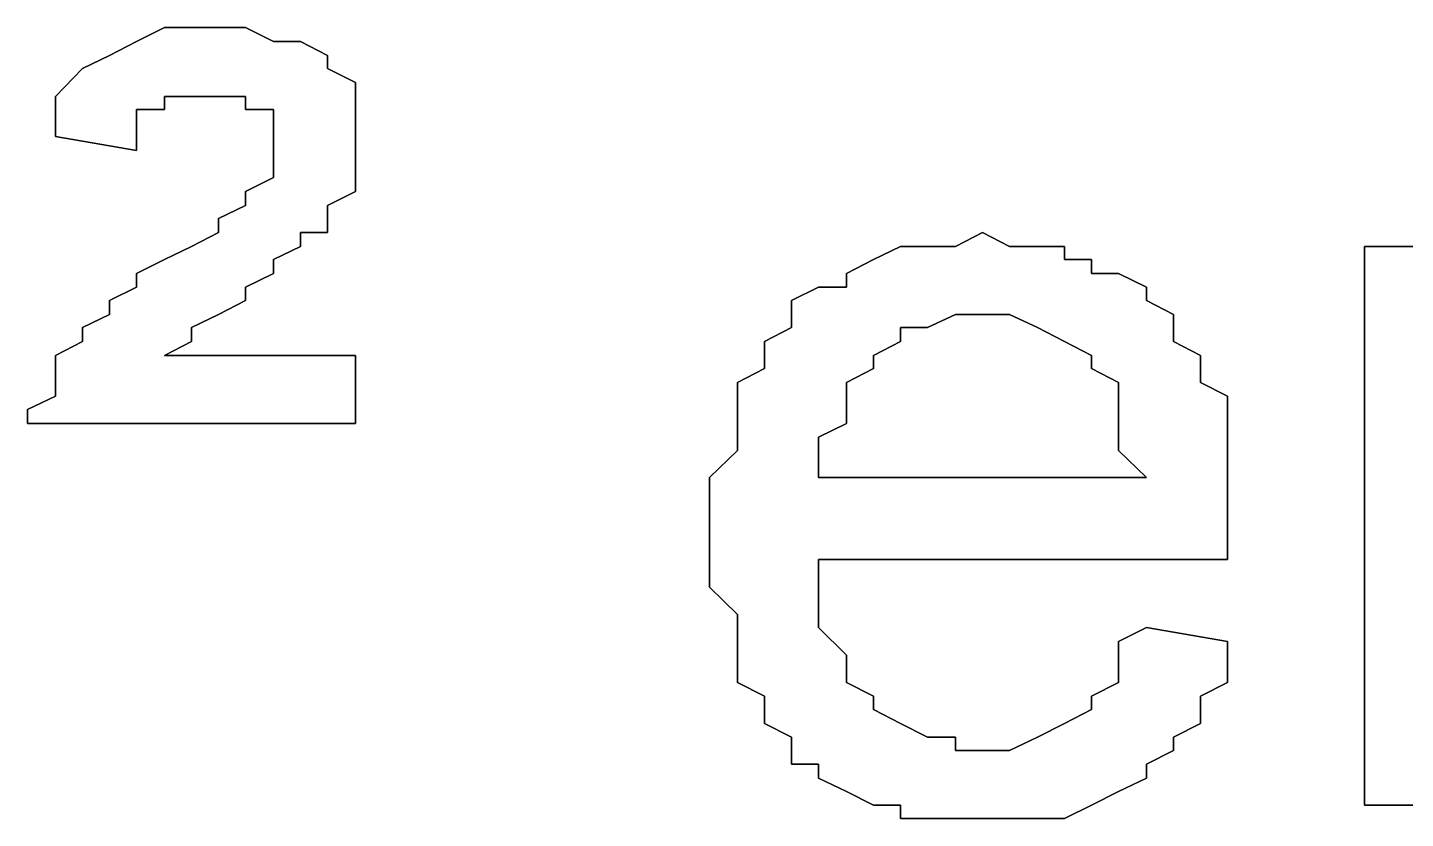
# Model space of a CAD drawing. Header units: metres. Extents: x 2.9 to 42.8, y 1.7 to 28.7.
# Drawn here: x 39.5005 to 39.6787, y 23.0135 to 23.1158 of the extents above; entities that cross this region are included whole.
import ezdxf

# ---------------------------------------------------------------- set-up
doc = ezdxf.new("R2010")
doc.units = ezdxf.units.M
doc.layers.add('GRIS', color=8, linetype='Continuous')

msp = doc.modelspace()

# ---------------------------------------------------------------- linework, layer by layer
at = {"layer": 'GRIS', "lineweight": -3}
for points in [[(39.5182, 23.1158), (39.5146, 23.114), (39.5182, 23.1158)], [(39.5217, 23.1158), (39.5182, 23.1158), (39.5217, 23.1158)], [(39.5252, 23.1158), (39.5217, 23.1158), (39.5252, 23.1158)], [(39.5287, 23.1158), (39.5252, 23.1158), (39.5287, 23.1158)], [(39.5323, 23.114), (39.5287, 23.1158), (39.5323, 23.114)], [(39.5146, 23.114), (39.5111, 23.1122), (39.5146, 23.114)], [(39.5358, 23.114), (39.5323, 23.114), (39.5358, 23.114)], [(39.5393, 23.1122), (39.5358, 23.114), (39.5393, 23.1122)], [(39.5111, 23.1122), (39.5076, 23.1105), (39.5111, 23.1122)], [(39.5393, 23.1105), (39.5393, 23.1122), (39.5393, 23.1105)], [(39.5076, 23.1105), (39.5041, 23.1069), (39.5076, 23.1105)], [(39.5429, 23.1087), (39.5393, 23.1105), (39.5429, 23.1087)], [(39.5429, 23.1052), (39.5429, 23.1087), (39.5429, 23.1052)], [(39.5041, 23.1069), (39.5041, 23.1052), (39.5041, 23.1069)], [(39.5182, 23.1052), (39.5182, 23.1069), (39.5182, 23.1052)], [(39.5182, 23.1069), (39.5217, 23.1069), (39.5182, 23.1069)], [(39.5217, 23.1069), (39.5252, 23.1069), (39.5217, 23.1069)], [(39.5252, 23.1069), (39.5287, 23.1069), (39.5252, 23.1069)], [(39.5287, 23.1069), (39.5287, 23.1052), (39.5287, 23.1069)], [(39.5041, 23.1052), (39.5041, 23.1034), (39.5041, 23.1052)], [(39.5146, 23.1034), (39.5146, 23.1052), (39.5146, 23.1034)], [(39.5146, 23.1052), (39.5182, 23.1052), (39.5146, 23.1052)], [(39.5287, 23.1052), (39.5323, 23.1052), (39.5287, 23.1052)], [(39.5323, 23.1052), (39.5323, 23.1017), (39.5323, 23.1052)], [(39.5429, 23.1034), (39.5429, 23.1052), (39.5429, 23.1034)], [(39.5041, 23.1034), (39.5041, 23.1017), (39.5041, 23.1034)], [(39.5146, 23.0999), (39.5146, 23.1034), (39.5146, 23.0999)], [(39.5429, 23.1017), (39.5429, 23.1034), (39.5429, 23.1017)], [(39.5041, 23.1017), (39.5146, 23.0999), (39.5041, 23.1017)], [(39.5323, 23.1017), (39.5323, 23.0999), (39.5323, 23.1017)], [(39.5429, 23.0999), (39.5429, 23.1017), (39.5429, 23.0999)], [(39.5323, 23.0999), (39.5323, 23.0981), (39.5323, 23.0999)], [(39.5429, 23.0964), (39.5429, 23.0999), (39.5429, 23.0964)], [(39.5323, 23.0981), (39.5323, 23.0964), (39.5323, 23.0981)], [(39.5323, 23.0964), (39.5287, 23.0946), (39.5323, 23.0964)], [(39.5429, 23.0946), (39.5429, 23.0964), (39.5429, 23.0946)], [(39.5287, 23.0946), (39.5287, 23.0928), (39.5287, 23.0946)], [(39.5393, 23.0928), (39.5429, 23.0946), (39.5393, 23.0928)], [(39.5287, 23.0928), (39.5252, 23.0911), (39.5287, 23.0928)], [(39.5393, 23.0911), (39.5393, 23.0928), (39.5393, 23.0911)], [(39.5252, 23.0911), (39.5252, 23.0893), (39.5252, 23.0911)], [(39.5393, 23.0893), (39.5393, 23.0911), (39.5393, 23.0893)], [(39.5252, 23.0893), (39.5217, 23.0875), (39.5252, 23.0893)], [(39.5358, 23.0875), (39.5358, 23.0893), (39.5358, 23.0875)], [(39.5358, 23.0893), (39.5393, 23.0893), (39.5358, 23.0893)], [(39.624, 23.0893), (39.6205, 23.0875), (39.624, 23.0893)], [(39.6275, 23.0875), (39.624, 23.0893), (39.6275, 23.0875)], [(39.5217, 23.0875), (39.5182, 23.0858), (39.5217, 23.0875)], [(39.5323, 23.0858), (39.5358, 23.0875), (39.5323, 23.0858)], [(39.6134, 23.0875), (39.6099, 23.0858), (39.6134, 23.0875)], [(39.6169, 23.0875), (39.6134, 23.0875), (39.6169, 23.0875)], [(39.6205, 23.0875), (39.6169, 23.0875), (39.6205, 23.0875)], [(39.6311, 23.0875), (39.6275, 23.0875), (39.6311, 23.0875)], [(39.6346, 23.0875), (39.6311, 23.0875), (39.6346, 23.0875)], [(39.6346, 23.0858), (39.6346, 23.0875), (39.6346, 23.0858)], [(39.684, 23.0875), (39.6734, 23.0875), (39.684, 23.0875)], [(39.6734, 23.0875), (39.6734, 23.0152), (39.6734, 23.0875)], [(39.5182, 23.0858), (39.5146, 23.084), (39.5182, 23.0858)], [(39.5323, 23.084), (39.5323, 23.0858), (39.5323, 23.084)], [(39.6099, 23.0858), (39.6064, 23.084), (39.6099, 23.0858)], [(39.6381, 23.0858), (39.6346, 23.0858), (39.6381, 23.0858)], [(39.6381, 23.084), (39.6381, 23.0858), (39.6381, 23.084)], [(39.5146, 23.084), (39.5146, 23.0822), (39.5146, 23.084)], [(39.5287, 23.0822), (39.5323, 23.084), (39.5287, 23.0822)], [(39.6064, 23.084), (39.6064, 23.0822), (39.6064, 23.084)], [(39.6416, 23.084), (39.6381, 23.084), (39.6416, 23.084)], [(39.6452, 23.0822), (39.6416, 23.084), (39.6452, 23.0822)], [(39.5146, 23.0822), (39.5111, 23.0805), (39.5146, 23.0822)], [(39.5111, 23.0805), (39.5111, 23.0787), (39.5111, 23.0805)], [(39.5252, 23.0787), (39.5287, 23.0805), (39.5252, 23.0787)], [(39.5287, 23.0805), (39.5287, 23.0822), (39.5287, 23.0805)], [(39.6028, 23.0822), (39.5993, 23.0805), (39.6028, 23.0822)], [(39.5993, 23.0805), (39.5993, 23.0787), (39.5993, 23.0805)], [(39.6064, 23.0822), (39.6028, 23.0822), (39.6064, 23.0822)], [(39.6452, 23.0805), (39.6452, 23.0822), (39.6452, 23.0805)], [(39.6487, 23.0787), (39.6452, 23.0805), (39.6487, 23.0787)], [(39.5111, 23.0787), (39.5076, 23.077), (39.5111, 23.0787)], [(39.5217, 23.077), (39.5252, 23.0787), (39.5217, 23.077)], [(39.5993, 23.0787), (39.5993, 23.077), (39.5993, 23.0787)], [(39.6169, 23.077), (39.6205, 23.0787), (39.6169, 23.077)], [(39.6205, 23.0787), (39.624, 23.0787), (39.6205, 23.0787)], [(39.624, 23.0787), (39.6275, 23.0787), (39.624, 23.0787)], [(39.6275, 23.0787), (39.6311, 23.077), (39.6275, 23.0787)], [(39.6487, 23.077), (39.6487, 23.0787), (39.6487, 23.077)], [(39.5076, 23.077), (39.5076, 23.0752), (39.5076, 23.077)], [(39.5217, 23.0752), (39.5217, 23.077), (39.5217, 23.0752)], [(39.5993, 23.077), (39.5958, 23.0752), (39.5993, 23.077)], [(39.6134, 23.0752), (39.6134, 23.077), (39.6134, 23.0752)], [(39.6134, 23.077), (39.6169, 23.077), (39.6134, 23.077)], [(39.6311, 23.077), (39.6346, 23.0752), (39.6311, 23.077)], [(39.6487, 23.0752), (39.6487, 23.077), (39.6487, 23.0752)], [(39.5076, 23.0752), (39.5041, 23.0734), (39.5076, 23.0752)], [(39.5182, 23.0734), (39.5217, 23.0752), (39.5182, 23.0734)], [(39.5958, 23.0752), (39.5958, 23.0734), (39.5958, 23.0752)], [(39.6099, 23.0734), (39.6134, 23.0752), (39.6099, 23.0734)], [(39.6346, 23.0752), (39.6381, 23.0734), (39.6346, 23.0752)], [(39.6522, 23.0734), (39.6487, 23.0752), (39.6522, 23.0734)], [(39.5041, 23.0734), (39.5041, 23.0717), (39.5041, 23.0734)], [(39.5429, 23.0734), (39.5182, 23.0734), (39.5429, 23.0734)], [(39.5429, 23.0646), (39.5429, 23.0734), (39.5429, 23.0646)], [(39.5958, 23.0734), (39.5958, 23.0717), (39.5958, 23.0734)], [(39.6099, 23.0717), (39.6099, 23.0734), (39.6099, 23.0717)], [(39.6381, 23.0734), (39.6381, 23.0717), (39.6381, 23.0734)], [(39.6522, 23.0717), (39.6522, 23.0734), (39.6522, 23.0717)], [(39.5041, 23.0717), (39.5041, 23.0681), (39.5041, 23.0717)], [(39.5958, 23.0717), (39.5923, 23.0699), (39.5958, 23.0717)], [(39.6064, 23.0699), (39.6099, 23.0717), (39.6064, 23.0699)], [(39.6381, 23.0717), (39.6416, 23.0699), (39.6381, 23.0717)], [(39.6522, 23.0699), (39.6522, 23.0717), (39.6522, 23.0699)], [(39.5923, 23.0699), (39.5923, 23.0681), (39.5923, 23.0699)], [(39.6064, 23.0681), (39.6064, 23.0699), (39.6064, 23.0681)], [(39.6416, 23.0699), (39.6416, 23.0681), (39.6416, 23.0699)], [(39.6557, 23.0681), (39.6522, 23.0699), (39.6557, 23.0681)], [(39.5041, 23.0681), (39.5005, 23.0664), (39.5041, 23.0681)], [(39.5923, 23.0681), (39.5923, 23.0646), (39.5923, 23.0681)], [(39.6064, 23.0646), (39.6064, 23.0681), (39.6064, 23.0646)], [(39.6416, 23.0681), (39.6416, 23.0646), (39.6416, 23.0681)], [(39.6557, 23.0646), (39.6557, 23.0681), (39.6557, 23.0646)], [(39.5005, 23.0664), (39.5005, 23.0646), (39.5005, 23.0664)], [(39.5005, 23.0646), (39.5429, 23.0646), (39.5005, 23.0646)], [(39.5923, 23.0646), (39.5923, 23.0628), (39.5923, 23.0646)], [(39.6028, 23.0628), (39.6064, 23.0646), (39.6028, 23.0628)], [(39.6416, 23.0646), (39.6416, 23.0628), (39.6416, 23.0646)], [(39.6557, 23.0628), (39.6557, 23.0646), (39.6557, 23.0628)], [(39.5923, 23.0628), (39.5923, 23.0611), (39.5923, 23.0628)], [(39.6028, 23.0611), (39.6028, 23.0628), (39.6028, 23.0611)], [(39.6416, 23.0628), (39.6416, 23.0611), (39.6416, 23.0628)], [(39.6557, 23.0611), (39.6557, 23.0628), (39.6557, 23.0611)], [(39.5923, 23.0611), (39.5887, 23.0576), (39.5923, 23.0611)], [(39.6028, 23.0576), (39.6028, 23.0611), (39.6028, 23.0576)], [(39.6416, 23.0611), (39.6452, 23.0576), (39.6416, 23.0611)], [(39.6557, 23.0576), (39.6557, 23.0611), (39.6557, 23.0576)], [(39.5887, 23.0576), (39.5887, 23.0558), (39.5887, 23.0576)], [(39.6452, 23.0576), (39.6028, 23.0576), (39.6452, 23.0576)], [(39.6557, 23.0558), (39.6557, 23.0576), (39.6557, 23.0558)], [(39.5887, 23.0558), (39.5887, 23.0523), (39.5887, 23.0558)], [(39.6557, 23.0523), (39.6557, 23.0558), (39.6557, 23.0523)], [(39.5887, 23.0523), (39.5887, 23.0505), (39.5887, 23.0523)], [(39.6557, 23.0505), (39.6557, 23.0523), (39.6557, 23.0505)], [(39.5887, 23.0505), (39.5887, 23.0487), (39.5887, 23.0505)], [(39.6557, 23.0487), (39.6557, 23.0505), (39.6557, 23.0487)], [(39.5887, 23.0487), (39.5887, 23.0452), (39.5887, 23.0487)], [(39.6557, 23.047), (39.6557, 23.0487), (39.6557, 23.047)], [(39.6028, 23.0452), (39.6028, 23.047), (39.6028, 23.0452)], [(39.6028, 23.047), (39.6557, 23.047), (39.6028, 23.047)], [(39.5887, 23.0452), (39.5887, 23.0434), (39.5887, 23.0452)], [(39.6028, 23.0417), (39.6028, 23.0452), (39.6028, 23.0417)], [(39.5887, 23.0434), (39.5923, 23.0399), (39.5887, 23.0434)], [(39.6028, 23.0399), (39.6028, 23.0417), (39.6028, 23.0399)], [(39.5923, 23.0399), (39.5923, 23.0382), (39.5923, 23.0399)], [(39.6028, 23.0382), (39.6028, 23.0399), (39.6028, 23.0382)], [(39.5923, 23.0382), (39.5923, 23.0364), (39.5923, 23.0382)], [(39.6064, 23.0346), (39.6028, 23.0382), (39.6064, 23.0346)], [(39.6452, 23.0382), (39.6416, 23.0364), (39.6452, 23.0382)], [(39.6557, 23.0364), (39.6452, 23.0382), (39.6557, 23.0364)], [(39.5923, 23.0364), (39.5923, 23.0346), (39.5923, 23.0364)], [(39.6416, 23.0364), (39.6416, 23.0329), (39.6416, 23.0364)], [(39.6557, 23.0329), (39.6557, 23.0364), (39.6557, 23.0329)], [(39.5923, 23.0346), (39.5923, 23.0311), (39.5923, 23.0346)], [(39.6064, 23.0329), (39.6064, 23.0346), (39.6064, 23.0329)], [(39.6064, 23.0311), (39.6064, 23.0329), (39.6064, 23.0311)], [(39.6416, 23.0329), (39.6416, 23.0311), (39.6416, 23.0329)], [(39.6557, 23.0311), (39.6557, 23.0329), (39.6557, 23.0311)], [(39.5923, 23.0311), (39.5958, 23.0293), (39.5923, 23.0311)], [(39.6099, 23.0293), (39.6064, 23.0311), (39.6099, 23.0293)], [(39.6416, 23.0311), (39.6381, 23.0293), (39.6416, 23.0311)], [(39.6522, 23.0293), (39.6557, 23.0311), (39.6522, 23.0293)], [(39.5958, 23.0293), (39.5958, 23.0276), (39.5958, 23.0293)], [(39.6099, 23.0276), (39.6099, 23.0293), (39.6099, 23.0276)], [(39.6381, 23.0293), (39.6381, 23.0276), (39.6381, 23.0293)], [(39.6522, 23.0276), (39.6522, 23.0293), (39.6522, 23.0276)], [(39.5958, 23.0276), (39.5958, 23.0258), (39.5958, 23.0276)], [(39.6134, 23.0258), (39.6099, 23.0276), (39.6134, 23.0258)], [(39.6381, 23.0276), (39.6346, 23.0258), (39.6381, 23.0276)], [(39.6522, 23.0258), (39.6522, 23.0276), (39.6522, 23.0258)], [(39.5958, 23.0258), (39.5993, 23.024), (39.5958, 23.0258)], [(39.6169, 23.024), (39.6134, 23.0258), (39.6169, 23.024)], [(39.6346, 23.0258), (39.6311, 23.024), (39.6346, 23.0258)], [(39.6487, 23.024), (39.6522, 23.0258), (39.6487, 23.024)], [(39.5993, 23.024), (39.5993, 23.0223), (39.5993, 23.024)], [(39.6205, 23.024), (39.6169, 23.024), (39.6205, 23.024)], [(39.6205, 23.0223), (39.6205, 23.024), (39.6205, 23.0223)], [(39.6311, 23.024), (39.6275, 23.0223), (39.6311, 23.024)], [(39.6487, 23.0223), (39.6487, 23.024), (39.6487, 23.0223)], [(39.5993, 23.0223), (39.5993, 23.0205), (39.5993, 23.0223)], [(39.624, 23.0223), (39.6205, 23.0223), (39.624, 23.0223)], [(39.6275, 23.0223), (39.624, 23.0223), (39.6275, 23.0223)], [(39.6452, 23.0205), (39.6487, 23.0223), (39.6452, 23.0205)], [(39.5993, 23.0205), (39.6028, 23.0205), (39.5993, 23.0205)], [(39.6028, 23.0205), (39.6028, 23.0187), (39.6028, 23.0205)], [(39.6452, 23.0187), (39.6452, 23.0205), (39.6452, 23.0187)], [(39.6028, 23.0187), (39.6064, 23.017), (39.6028, 23.0187)], [(39.6416, 23.017), (39.6452, 23.0187), (39.6416, 23.017)], [(39.6064, 23.017), (39.6099, 23.0152), (39.6064, 23.017)], [(39.6381, 23.0152), (39.6416, 23.017), (39.6381, 23.0152)], [(39.6099, 23.0152), (39.6134, 23.0152), (39.6099, 23.0152)], [(39.6134, 23.0152), (39.6134, 23.0135), (39.6134, 23.0152)], [(39.6346, 23.0135), (39.6381, 23.0152), (39.6346, 23.0135)], [(39.6734, 23.0152), (39.684, 23.0152), (39.6734, 23.0152)], [(39.6134, 23.0135), (39.6169, 23.0135), (39.6134, 23.0135)], [(39.6169, 23.0135), (39.6205, 23.0135), (39.6169, 23.0135)], [(39.6205, 23.0135), (39.624, 23.0135), (39.6205, 23.0135)], [(39.624, 23.0135), (39.6275, 23.0135), (39.624, 23.0135)], [(39.6275, 23.0135), (39.6311, 23.0135), (39.6275, 23.0135)], [(39.6311, 23.0135), (39.6346, 23.0135), (39.6311, 23.0135)]]:
    msp.add_lwpolyline(points, dxfattribs=at)

doc.saveas('drawing.dxf')
